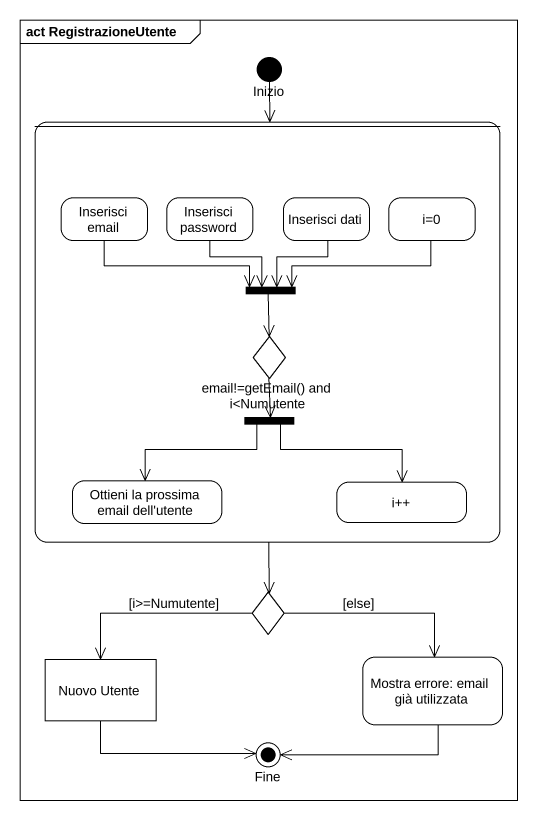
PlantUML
@startuml
mainframe act RegistrazioneUtente
hide empty description
state Inizio <<start>>
state " " as state1 {
  state "Inserisci email" as Inserisci_email
  state "Inserisci password" as Inserisci_password
  state "Inserisci dati" as Inserisci_dati
  state "i=0" as i_0
  state fork1 <<join>>
  state "email!=getEmail() and i<Numutente" as email_getEmail_and_i <<choice>>
  state fork2 <<fork>>
  state "Ottieni la prossima email dell'utente" as Ottieni_la_prossima_email
  state "i++" as i
}
state choice1 <<choice>>
state "Nuovo Utente" as Nuovo_Utente <<object>>
state "Mostra errore: email già utilizzata" as Mostra_errore_email_già
state Fine <<end>>
Inizio --> state1
state1 --> choice1
Inserisci_email -right-> fork1
Inserisci_password --> fork1
Inserisci_dati --> fork1
i_0 -left-> fork1
fork1 --> email_getEmail_and_i
email_getEmail_and_i --> fork2
fork2 --> Ottieni_la_prossima_email
fork2 --> i
choice1 -left-> Nuovo_Utente : [i>=Numutente]
choice1 -right-> Mostra_errore_email_già : [else]
Nuovo_Utente -right-> Fine
Mostra_errore_email_già -left-> Fine
@enduml
